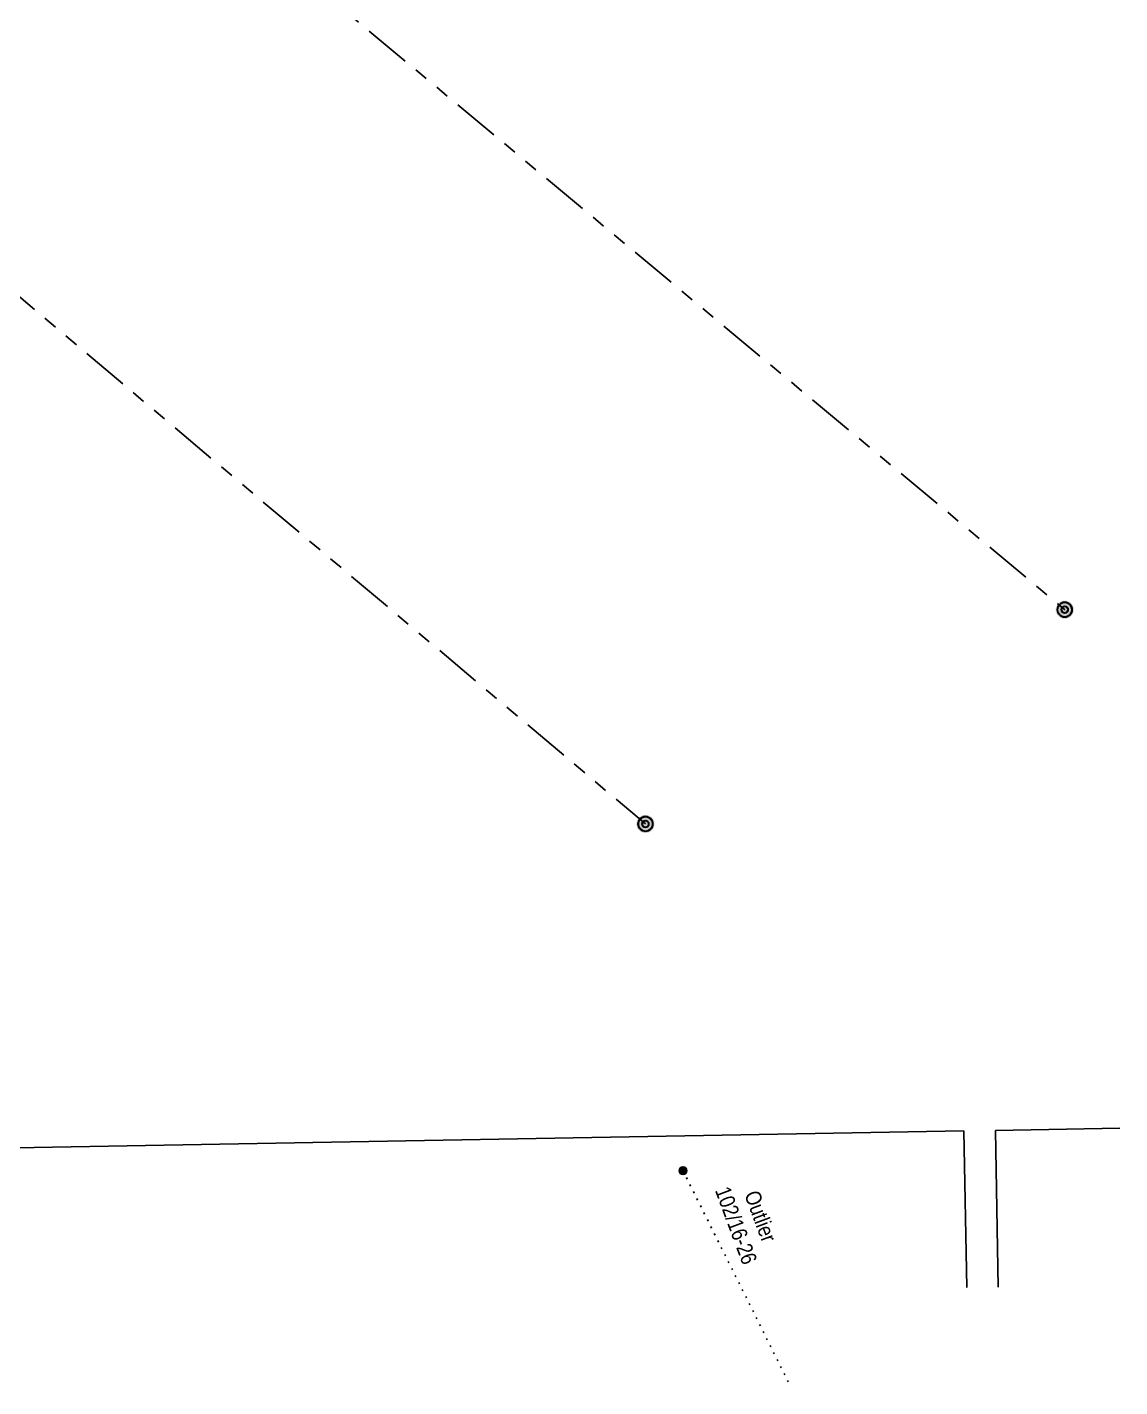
# Model space of a CAD drawing. Extents: x 584872 to 591273, y 5989373 to 5991820.
# Drawn here: x 587023 to 587722, y 5989779 to 5990648 of the extents above; entities that cross this region are included whole.
import ezdxf

# ---------------------------------------------------------------- set-up
doc = ezdxf.new("R2010")
doc.units = 0
doc.header["$LTSCALE"] = 5
doc.linetypes.add('foc-DOT', pattern=[1, 0.2, -0.8])
doc.linetypes.add('foc-DRILLPATH', pattern=[14.75, 6, -1.75, 1.75, -1.75, 1.75, -1.75])
for name, color, linetype in [('AS-DRILL', 8, 'foc-DOT'), ('AS-DRILL-T', 8, 'Continuous'), ('F-WS-S', 8, 'Continuous'), ('L-MON', 1, 'Continuous'), ('L-SEC', 7, 'Continuous'), ('P-PDRILLPATH', 12, 'foc-DRILLPATH')]:
    doc.layers.add(name, color=color, linetype=linetype)
doc.styles.add('80CG', font='ARIALN.TTF', dxfattribs={"height": 10})

# ---------------------------------------------------------------- blocks, each defined once
blk = doc.blocks.new('plbh')
at = {"layer": 'L-MON'}
h = blk.add_hatch(color=255, dxfattribs=at)
h.dxf.hatch_style = 1
edge = h.paths.add_edge_path()
edge.add_arc((0, 0), 1.16, 0, 360)
h = blk.add_hatch(color=256, dxfattribs=at)
h.dxf.hatch_style = 1
h.paths.add_polyline_path([(-0.96, 0, 1), (0.96, 0, 1)])
h.paths.add_polyline_path([(0.91, 0, -1), (-0.91, 0, -1)], flags=16)
h.paths.add_polyline_path([(0.45, 0, -1), (-0.45, 0, -1)], flags=0)
h = blk.add_hatch(color=256, dxfattribs=at)
h.dxf.hatch_style = 1
h.paths.add_polyline_path([(-0.45, 0, 1), (0.45, 0, 1)])
h.paths.add_polyline_path([(0.4, 0, -1), (-0.4, 0, -1)], flags=16)
at = {"layer": 'L-MON', "color": 240}
for radius in [0.96, 0.91, 0.45, 0.4]:
    blk.add_circle((0, 0), radius, dxfattribs=at)
blk = doc.blocks.new('BH-Existing')
at = {"layer": 'AS-DRILL-T'}
h = blk.add_hatch(color=256, dxfattribs=at)
h.dxf.hatch_style = 1
edge = h.paths.add_edge_path()
edge.add_arc((0, 0), 0.5, 0, 360)
blk.add_circle((0, 0), 0.5, dxfattribs=at)

msp = doc.modelspace()

# ---------------------------------------------------------------- linework, layer by layer
at = {"layer": 'AS-DRILL'}
msp.add_line((587442.291, 5989917.348), (587511.169, 5989779.114), dxfattribs=at)
at = {"layer": 'L-SEC'}
for p, q in [((586821.994, 5989928.441), (587622.031, 5989942.69)), ((587622.031, 5989942.69), (587623.766, 5989842.555)), ((587642.148, 5989943.039), (587721.702, 5989944.568)), ((587642.148, 5989943.039), (587643.883, 5989842.919))]:
    msp.add_line(p, q, dxfattribs=at)
at = {"layer": 'P-PDRILLPATH'}
msp.add_line((586722.534, 5990724.771), (587418.322, 5990139.006), dxfattribs=at)
at = {"layer": 'P-PDRILLPATH', "flags": 128}
msp.add_lwpolyline([(586526.982, 5990894.69), (586921.37, 5990912.22), (587686.49, 5990275.99)], dxfattribs=at)

# ---------------------------------------------------------------- block references
at = {"layer": 'AS-DRILL-T', "xscale": 5.000000000000004, "yscale": 5.000000000000004, "zscale": 5.000000000000004}
msp.add_blockref('BH-Existing', (587442.291, 5989917.348), dxfattribs=at)
at = {"layer": 'L-MON', "color": 2, "xscale": 5.000000000000005, "yscale": 5.000000000000005, "zscale": 5.000000000000005}
for p in [(587686.49, 5990275.99), (587418.322, 5990139.006)]:
    msp.add_blockref('plbh', p, dxfattribs=at)

# ---------------------------------------------------------------- texts
at = {"layer": 'F-WS-S', "insert": (587484.078, 5989885.186), "char_height": 9.99551, "width": 30.58421, "attachment_point": 5, "rotation": 290.385664, "style": '80CG'}
msp.add_mtext('\\A1;Outlier\\P102/16-26', dxfattribs=at)

doc.saveas('drawing.dxf')
